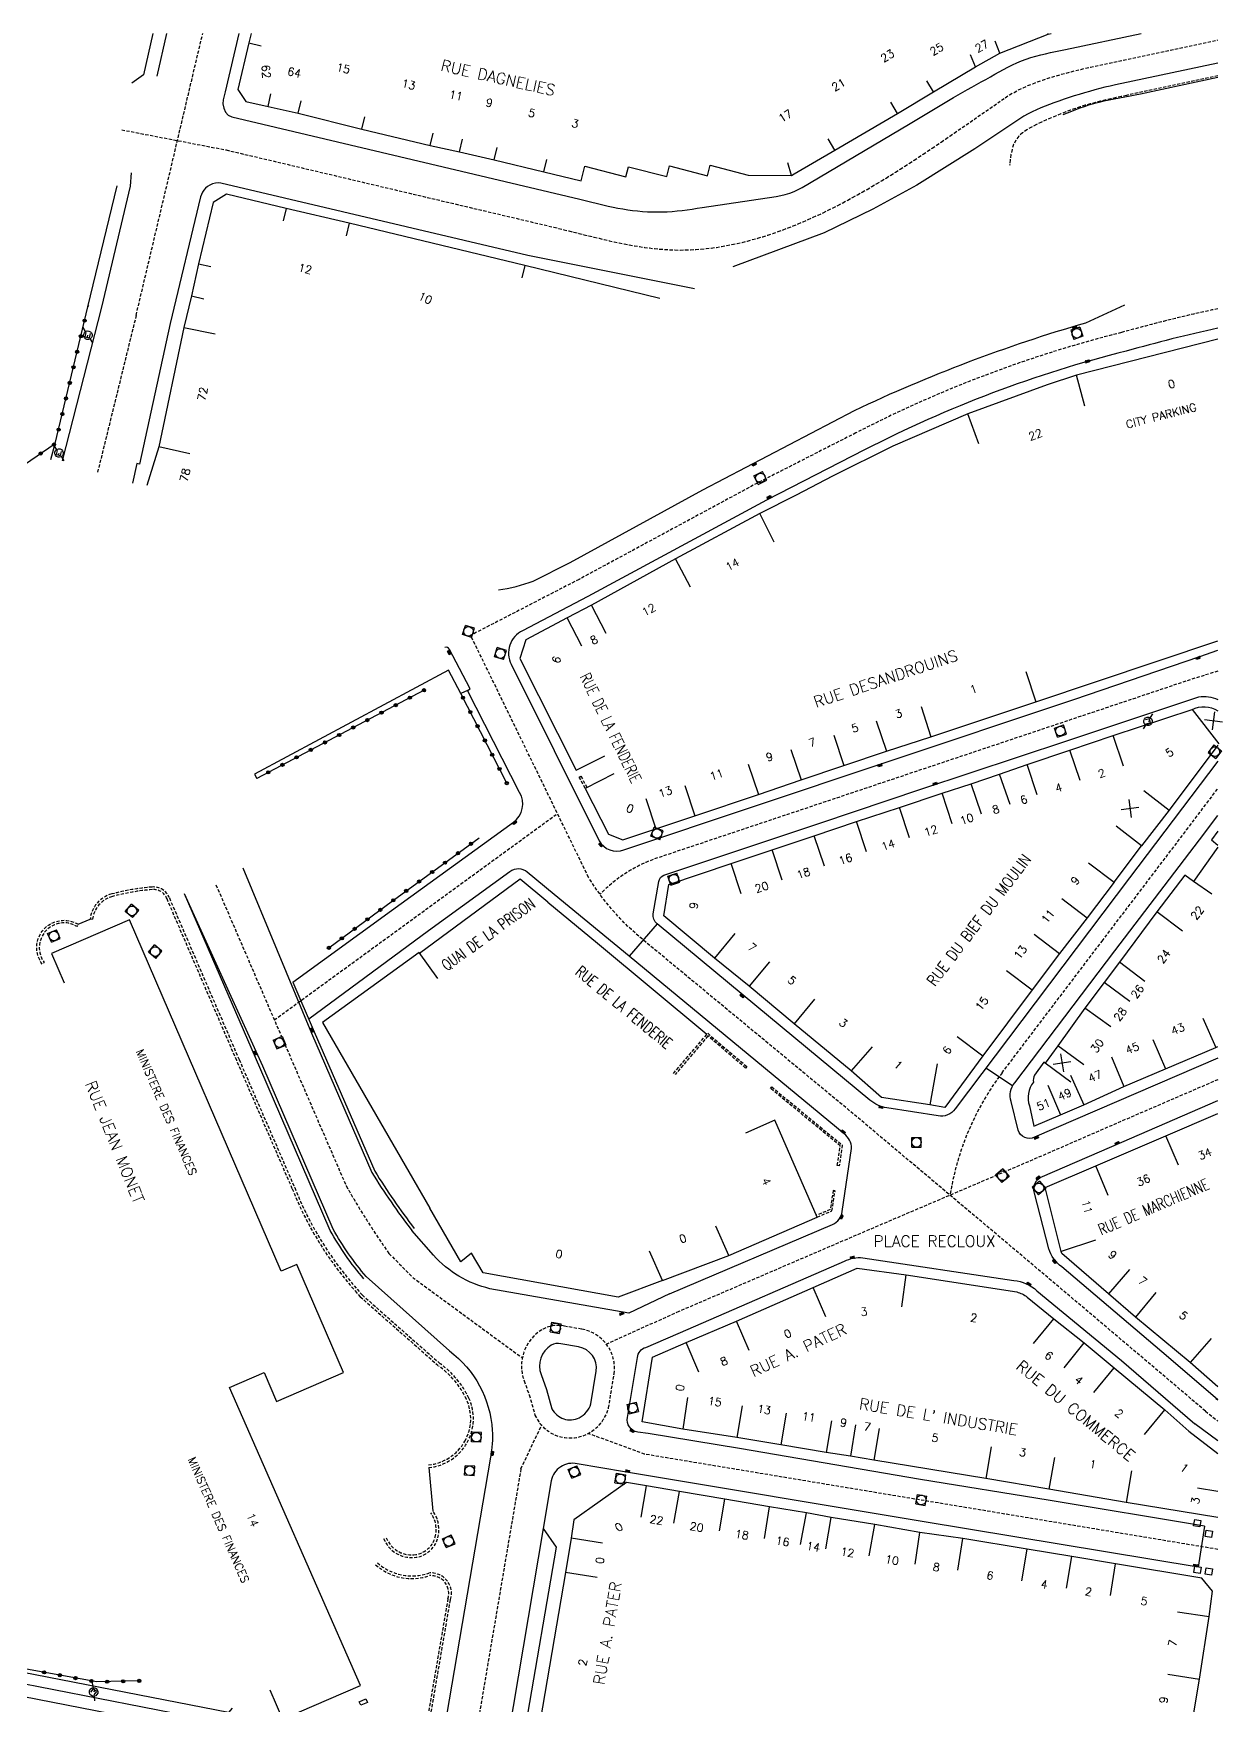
# Model space of a CAD drawing. Header units: millimetres. Extents: x 154000 to 155001, y 121000 to 122000.
# Drawn here: x 154815 to 155000.7, y 121738.8 to 122000 of the extents above; entities that cross this region are included whole.
import ezdxf
from ezdxf.enums import TextEntityAlignment as Align

# ---------------------------------------------------------------- set-up
doc = ezdxf.new("R2010")
doc.units = ezdxf.units.MM
doc.linetypes.add('DASHED', pattern=[0.75, 0.5, -0.25])
doc.layers.get('0').update_dxf_attribs({"linetype": 'CONTINUOUS'})
for name, color, linetype in [('W0001', 6, 'DASHED'), ('W0008', 7, 'CONTINUOUS'), ('W0100', 7, 'CONTINUOUS'), ('W0112', 1, 'DASHED'), ('W0310', 3, 'CONTINUOUS'), ('W0322', 7, 'CONTINUOUS'), ('W0334', 7, 'CONTINUOUS'), ('W0400', 7, 'CONTINUOUS'), ('W0420', 7, 'CONTINUOUS'), ('W0471', 7, 'CONTINUOUS'), ('W0984', 7, 'CONTINUOUS'), ('W0989', 7, 'CONTINUOUS'), ('W0991', 7, 'CONTINUOUS'), ('W1102', 7, 'CONTINUOUS')]:
    doc.layers.add(name, color=color, linetype=linetype)
doc.styles.get("Standard").update_dxf_attribs({"font": 'romans.shx', "width": 0.85})

# ---------------------------------------------------------------- blocks, each defined once
blk = doc.blocks.new('t322o')
at = {"color": 0, "linetype": 'Continuous'}
for radius in [0.25, 0.15]:
    blk.add_circle((0, 0), radius, dxfattribs=at)
blk = doc.blocks.new('t991o')
at = {"color": 0, "linetype": 'Continuous'}
for p, q in [((-1, 1), (1, -1)), ((-1, -1), (1, 1))]:
    blk.add_line(p, q, dxfattribs=at)
blk = doc.blocks.new('T400')
for p, q in [((-0.15, 0.3), (0.15, 0.3)), ((-0.15, -0.25), (-0.15, 0.3)), ((-0.15, 0.15), (0.15, 0.15)), ((-0.15, 0), (0.15, 0)), ((0.15, 0.3), (0.15, -0.25)), ((-0.15, -0.15), (0.15, -0.15)), ((-0.15, -0.25), (-0.15, -0.3)), ((-0.15, -0.3), (0.15, -0.3)), ((0.15, -0.3), (0.15, -0.25))]:
    blk.add_line(p, q)
blk = doc.blocks.new('T420')
for p, q in [((0.75, 0.75), (-0.75, 0.75)), ((-0.75, 0.75), (-0.75, -0.75)), ((0.75, 0.75), (0.75, -0.75)), ((0.75, -0.75), (-0.75, -0.75))]:
    blk.add_line(p, q)
blk.add_ellipse((0, 0), major_axis=(-0.53, 0.53), ratio=1, start_param=3.926991, end_param=10.210176)
blk = doc.blocks.new('T471')
for p, q in [((-0.333334, 0.333334), (-0.333334, -0.333334)), ((-0.333334, 0.333334), (0.333334, 0.333334)), ((-0.333334, 0), (0, 0)), ((0.500001, 0.500001), (1.000002, 1.000002)), ((-0.500001, -0.500001), (-1.000002, -1.000002)), ((-0.333334, -0.333334), (0.333334, -0.333334))]:
    blk.add_line(p, q)
blk.add_ellipse((0, 0), major_axis=(0.471405, 0.471405), ratio=1, start_param=5.4977871438, end_param=11.780972451)
blk = doc.blocks.new('t112o')
at = {"color": 0, "linetype": 'Continuous'}
for p, q in [((-0.5, 0.5), (0.5, 0.5)), ((-0.5, -0.5), (-0.5, 0.5)), ((0.5, 0.5), (0.5, -0.5)), ((0.5, -0.5), (-0.5, -0.5))]:
    blk.add_line(p, q, dxfattribs=at)

msp = doc.modelspace()

# ---------------------------------------------------------------- linework, layer by layer
at = {"layer": 'W0001'}
for p, q in [((154831.04, 121955.97), (154841.44, 122000)), ((154980.1, 121994.73), (155000, 121998.99)), ((154973.33, 121992.94), (154974.07, 121993.18)), ((154974.07, 121993.18), (154974.82, 121993.4)), ((154974.82, 121993.4), (154975.57, 121993.62)), ((154975.57, 121993.62), (154976.32, 121993.82)), ((154976.32, 121993.82), (154977.07, 121994.02)), ((154977.07, 121994.02), (154977.82, 121994.21)), ((154977.82, 121994.21), (154978.58, 121994.39)), ((154978.58, 121994.39), (154979.34, 121994.56)), ((154979.34, 121994.56), (154980.1, 121994.73)), ((154967.46, 121990.4), (154968.16, 121990.8)), ((154968.16, 121990.8), (154968.87, 121991.18)), ((154968.87, 121991.18), (154969.6, 121991.52)), ((154969.6, 121991.52), (154970.34, 121991.85)), ((154970.34, 121991.85), (154971.1, 121992.15)), ((154971.1, 121992.15), (154971.85, 121992.43)), ((154971.85, 121992.43), (154972.59, 121992.69)), ((154972.59, 121992.69), (154973.33, 121992.94)), ((154958.83, 121984.44), (154966.79, 121989.96)), ((154966.79, 121989.96), (154967.46, 121990.4)), ((154828.79, 121984.95), (154845.12, 121981.8)), ((154956.07, 121982.55), (154956.77, 121983.02)), ((154956.77, 121983.02), (154957.46, 121983.5)), ((154957.46, 121983.5), (154958.15, 121983.97)), ((154958.15, 121983.97), (154958.83, 121984.44)), ((154845.12, 121981.8), (154896.29, 121969.73)), ((154951.82, 121979.72), (154952.54, 121980.19)), ((154952.54, 121980.19), (154953.25, 121980.66)), ((154953.25, 121980.66), (154953.96, 121981.13)), ((154953.96, 121981.13), (154954.67, 121981.6)), ((154954.67, 121981.6), (154955.37, 121982.07)), ((154955.37, 121982.07), (154956.07, 121982.55)), ((154948.18, 121977.42), (154948.91, 121977.87)), ((154948.91, 121977.87), (154949.65, 121978.33)), ((154949.65, 121978.33), (154950.37, 121978.79)), ((154950.37, 121978.79), (154951.1, 121979.25)), ((154951.1, 121979.25), (154951.82, 121979.72)), ((154943.7, 121974.79), (154944.45, 121975.21)), ((154944.45, 121975.21), (154945.2, 121975.65)), ((154945.2, 121975.65), (154945.95, 121976.08)), ((154945.95, 121976.08), (154946.7, 121976.52)), ((154946.7, 121976.52), (154947.44, 121976.97)), ((154947.44, 121976.97), (154948.18, 121977.42)), ((154938.35, 121972), (154939.12, 121972.38)), ((154939.12, 121972.38), (154939.89, 121972.76)), ((154939.89, 121972.76), (154940.66, 121973.15)), ((154940.66, 121973.15), (154941.42, 121973.55)), ((154941.42, 121973.55), (154942.18, 121973.96)), ((154942.18, 121973.96), (154942.94, 121974.37)), ((154942.94, 121974.37), (154943.7, 121974.79)), ((154896.29, 121969.73), (154897.07, 121969.54)), ((154932.09, 121969.33), (154932.88, 121969.63)), ((154932.88, 121969.63), (154933.67, 121969.94)), ((154933.67, 121969.94), (154934.45, 121970.26)), ((154934.45, 121970.26), (154935.24, 121970.59)), ((154935.24, 121970.59), (154936.02, 121970.93)), ((154936.02, 121970.93), (154936.8, 121971.28)), ((154936.8, 121971.28), (154937.57, 121971.64)), ((154937.57, 121971.64), (154938.35, 121972)), ((154897.07, 121969.54), (154897.85, 121969.35)), ((154897.85, 121969.35), (154898.64, 121969.16)), ((154898.64, 121969.16), (154899.42, 121968.96)), ((154899.42, 121968.96), (154900.2, 121968.77)), ((154900.2, 121968.77), (154900.99, 121968.57)), ((154900.99, 121968.57), (154901.77, 121968.38)), ((154901.77, 121968.38), (154902.56, 121968.19)), ((154902.56, 121968.19), (154903.34, 121968)), ((154903.34, 121968), (154904.13, 121967.81)), ((154904.13, 121967.81), (154904.92, 121967.63)), ((154904.92, 121967.63), (154905.71, 121967.46)), ((154905.71, 121967.46), (154906.49, 121967.29)), ((154906.49, 121967.29), (154907.28, 121967.13)), ((154907.28, 121967.13), (154908.07, 121966.98)), ((154923.3, 121966.86), (154924.11, 121967.02)), ((154924.11, 121967.02), (154924.91, 121967.19)), ((154924.91, 121967.19), (154925.71, 121967.37)), ((154925.71, 121967.37), (154926.52, 121967.57)), ((154926.52, 121967.57), (154927.32, 121967.79)), ((154927.32, 121967.79), (154928.12, 121968.01)), ((154928.12, 121968.01), (154928.91, 121968.25)), ((154928.91, 121968.25), (154929.71, 121968.5)), ((154929.71, 121968.5), (154930.51, 121968.77)), ((154930.51, 121968.77), (154931.3, 121969.04)), ((154931.3, 121969.04), (154932.09, 121969.33)), ((154908.07, 121966.98), (154908.86, 121966.84)), ((154908.86, 121966.84), (154909.65, 121966.71)), ((154909.65, 121966.71), (154910.44, 121966.59)), ((154910.44, 121966.59), (154911.22, 121966.49)), ((154911.22, 121966.49), (154912.01, 121966.39)), ((154912.01, 121966.39), (154912.8, 121966.32)), ((154912.8, 121966.32), (154913.59, 121966.26)), ((154913.59, 121966.26), (154914.38, 121966.21)), ((154914.38, 121966.21), (154915.19, 121966.18)), ((154915.19, 121966.18), (154916.01, 121966.17)), ((154916.01, 121966.17), (154916.82, 121966.18)), ((154916.82, 121966.18), (154917.63, 121966.21)), ((154917.63, 121966.21), (154918.44, 121966.25)), ((154918.44, 121966.25), (154919.26, 121966.31)), ((154919.26, 121966.31), (154920.07, 121966.39)), ((154920.07, 121966.39), (154920.88, 121966.48)), ((154920.88, 121966.48), (154921.69, 121966.59)), ((154921.69, 121966.59), (154922.49, 121966.72)), ((154922.49, 121966.72), (154923.3, 121966.86))]:
    msp.add_line(p, q, dxfattribs=at)
for points in [[(155000, 121957.01, 0.015315), (154984.93, 121953.28, 0.057845), (154943.46, 121937.61), (154928.09, 121929.78), (154900.19, 121914.72)], [(154958.17, 121818.54, -0.124245), (154966.29, 121837.65), (154981.92, 121858.23), (154995.12, 121875.59), (155000, 121882.06)], [(154843.51, 121867.02), (154854.28, 121842.08), (154863.85, 121819.99, 0.025065), (154870.53, 121809.44)]]:
    msp.add_lwpolyline(points, format="xyb", dxfattribs=at)
at = {"layer": 'W0001', "flags": 128}
for points in [[(154831.04, 121955.97), (154825.02, 121931.48), (154825.02, 121931.48)], [(154900.22, 121914.73), (154883.29, 121905.99)], [(154901.71, 121868.17), (154883.29, 121905.99)], [(154852.62, 121845.92), (154896.85, 121878.16)], [(155000, 121836.58), (154983.79, 121829.59), (154971.52, 121824.25), (154940.75, 121811.1), (154915.81, 121800.37)], [(154870.53, 121809.44), (154874.31, 121805.65), (154891.36, 121793.14)], [(154915.81, 121800.37), (154904.49, 121795.29)], [(154891.14, 121775.8), (154894.36, 121782.6)], [(155000, 121763.22), (154997.4, 121763.65), (154910.46, 121778.09), (154901.64, 121781.33)], [(154891.14, 121775.8), (154882.03, 121722.13)]]:
    msp.add_lwpolyline(points, dxfattribs=at)
for points in [[(155000, 121900.38), (154996.07, 121899.18), (154948.81, 121883.37), (154912.56, 121871.25, 0.120383), (154903.5, 121865.54, 1.234665)], [(154998.06, 121784.82), (154973.67, 121805.49), (154943.64, 121830.77), (154910.23, 121858.41, -0.081379), (154901.71, 121868.17, -12.300929)], [(154998.06, 121784.82), (155000, 121783.29, -0.259709)]]:
    msp.add_lwpolyline(points, format="xyb", dxfattribs=at)
at = {"layer": 'W0001'}
msp.add_lwpolyline([(154901.53, 121781.27, 0.21077), (154904.84, 121785.32), (154905.69, 121790.63, 0.410018), (154900.61, 121797.61), (154897.96, 121798.08, 0.198052), (154894.42, 121797.52, 0.356568), (154891.63, 121789.57), (154892.42, 121787.35), (154893.33, 121784.2, 0.430202)], format="xyb", close=True, dxfattribs=at)
at = {"layer": 'W0008'}
for p, q in [((154834.32, 121993.31), (154835.81, 122000)), ((154847.1, 122000), (154844.96, 121990.88)), ((154976.2, 121997.49), (154988, 122000)), ((154969.31, 121995.7), (154970.05, 121995.97)), ((154970.05, 121995.97), (154970.8, 121996.22)), ((154970.8, 121996.22), (154971.56, 121996.44)), ((154971.56, 121996.44), (154972.33, 121996.64)), ((154972.33, 121996.64), (154973.1, 121996.83)), ((154973.1, 121996.83), (154973.87, 121997)), ((154973.87, 121997), (154974.65, 121997.17)), ((154974.65, 121997.17), (154975.43, 121997.33)), ((154975.43, 121997.33), (154976.2, 121997.49)), ((154963.76, 121992.83), (154964.49, 121993.24)), ((154964.49, 121993.24), (154965.17, 121993.62)), ((154965.17, 121993.62), (154965.84, 121994)), ((154965.84, 121994), (154966.52, 121994.37)), ((154966.52, 121994.37), (154967.21, 121994.73)), ((154967.21, 121994.73), (154967.9, 121995.08)), ((154967.9, 121995.08), (154968.6, 121995.4)), ((154968.6, 121995.4), (154969.31, 121995.7)), ((155000, 121995.38), (154983.99, 121991.96)), ((154844.96, 121990.88), (154844.65, 121989.61)), ((154959.44, 121990.4), (154960.15, 121990.82)), ((154960.15, 121990.82), (154960.87, 121991.23)), ((154960.87, 121991.23), (154961.59, 121991.63)), ((154961.59, 121991.63), (154962.32, 121992.03)), ((154962.32, 121992.03), (154963.04, 121992.43)), ((154963.04, 121992.43), (154963.76, 121992.83)), ((154979.15, 121990.72), (154978.35, 121990.48)), ((154979.95, 121990.95), (154979.15, 121990.72)), ((154980.76, 121991.18), (154979.95, 121990.95)), ((154981.56, 121991.39), (154980.76, 121991.18)), ((154982.37, 121991.59), (154981.56, 121991.39)), ((154983.18, 121991.78), (154982.37, 121991.59)), ((154983.99, 121991.96), (154983.18, 121991.78)), ((154844.65, 121989.61), (154844.6, 121988.99)), ((154844.6, 121988.99), (154844.73, 121988.34)), ((154844.73, 121988.34), (154845.02, 121987.72)), ((154951.68, 121985.77), (154958.72, 121989.98)), ((154958.72, 121989.98), (154959.44, 121990.4)), ((154971.66, 121988.09), (154971, 121987.78)), ((154972.33, 121988.38), (154971.66, 121988.09)), ((154973.01, 121988.66), (154972.33, 121988.38)), ((154973.7, 121988.91), (154973.01, 121988.66)), ((154974.39, 121989.16), (154973.7, 121988.91)), ((154975.18, 121989.44), (154974.39, 121989.16)), ((154975.97, 121989.71), (154975.18, 121989.44)), ((154976.76, 121989.98), (154975.97, 121989.71)), ((154977.56, 121990.23), (154976.76, 121989.98)), ((154978.35, 121990.48), (154977.56, 121990.23)), ((154845.02, 121987.72), (154845.43, 121987.24)), ((154845.43, 121987.24), (154845.96, 121986.97)), ((154845.96, 121986.97), (154900.34, 121974.11)), ((154935.09, 121975.94), (154951.68, 121985.77)), ((154969.71, 121987.08), (154969.09, 121986.67)), ((154970.35, 121987.44), (154969.71, 121987.08)), ((154971, 121987.78), (154970.35, 121987.44)), ((154830.17, 121976.15), (154830.32, 121978.23)), ((154825.7, 121957.26), (154830.17, 121976.15)), ((154841.39, 121975.19), (154841.23, 121974.84)), ((154841.61, 121975.51), (154841.39, 121975.19)), ((154841.87, 121975.81), (154841.61, 121975.51)), ((154842.17, 121976.07), (154841.87, 121975.81)), ((154842.56, 121976.32), (154842.17, 121976.07)), ((154842.97, 121976.51), (154842.56, 121976.32)), ((154843.41, 121976.63), (154842.97, 121976.51)), ((154843.85, 121976.67), (154843.41, 121976.63)), ((154844.29, 121976.62), (154843.85, 121976.67)), ((154892.24, 121965.34), (154844.29, 121976.62)), ((154931.72, 121974.68), (154932.43, 121974.84)), ((154932.43, 121974.84), (154933.12, 121975.05)), ((154933.12, 121975.05), (154933.8, 121975.3)), ((154933.8, 121975.3), (154934.46, 121975.6)), ((154934.46, 121975.6), (154935.09, 121975.94)), ((154841.11, 121974.47), (154836.37, 121954.68)), ((154841.23, 121974.84), (154841.11, 121974.47)), ((154900.34, 121974.11), (154904.78, 121973.04)), ((154904.78, 121973.04), (154905.53, 121972.87)), ((154905.53, 121972.87), (154906.29, 121972.72)), ((154906.29, 121972.72), (154907.05, 121972.58)), ((154907.05, 121972.58), (154907.82, 121972.46)), ((154907.82, 121972.46), (154908.59, 121972.36)), ((154908.59, 121972.36), (154909.36, 121972.28)), ((154909.36, 121972.28), (154910.13, 121972.21)), ((154914.77, 121972.21), (154915.56, 121972.28)), ((154915.56, 121972.28), (154916.34, 121972.36)), ((154916.34, 121972.36), (154917.12, 121972.46)), ((154917.12, 121972.46), (154917.89, 121972.57)), ((154917.89, 121972.57), (154918.67, 121972.69)), ((154918.67, 121972.69), (154919.45, 121972.8)), ((154919.45, 121972.8), (154931.02, 121974.55)), ((154931.02, 121974.55), (154931.72, 121974.68)), ((154910.13, 121972.21), (154910.9, 121972.16)), ((154910.9, 121972.16), (154911.68, 121972.13)), ((154911.68, 121972.13), (154912.45, 121972.12)), ((154912.45, 121972.12), (154913.23, 121972.13)), ((154913.23, 121972.13), (154914, 121972.16)), ((154914, 121972.16), (154914.77, 121972.21)), ((154918.23, 121960.13), (154892.24, 121965.34)), ((154979.39, 121954.82), (154985.47, 121957.63))]:
    msp.add_line(p, q, dxfattribs=at)
at = {"layer": 'W0008', "flags": 128}
msp.add_lwpolyline([(154969.09, 121986.67), (154962.05, 121982), (154952.99, 121976.31), (154946.12, 121972.57), (154938.52, 121968.86), (154924.22, 121963.53)], dxfattribs=at)
at = {"layer": 'W0008'}
for points in [[(154819.56, 121933.22), (154825.7, 121957.26)], [(154836.37, 121954.68), (154831.58, 121932.74), (154831.13, 121932.85), (154830.47, 121929.74)], [(155000, 121886.36), (154993.04, 121877.12), (154986.19, 121868.1)], [(154999.71, 121786.81), (155000, 121786.56)], [(155000, 121780.18), (154996.42, 121782.84)]]:
    msp.add_lwpolyline(points, dxfattribs=at)
for points in [[(154898.82, 121917.38), (154919.57, 121928.69), (154943.23, 121941.11, -0.040134), (154979.39, 121954.82)], [(155000, 121953.95, 0.014712), (154985.7, 121950.39, 0.057912), (154944.83, 121934.94), (154929.48, 121927.12), (154901.61, 121912.08)], [(154887.62, 121913.1, 0.057858), (154893.07, 121914.47), (154898.82, 121917.38)], [(154901.61, 121912.08), (154891.41, 121906.7, 0.430575), (154889.64, 121901.47), (154896.32, 121888.02), (154903.36, 121873.91, 0.374925), (154907.23, 121872.51)], [(154882.79, 121897.39), (154883.22, 121897.62), (154881.55, 121900.81), (154879.96, 121903.8, 0.335279), (154879.25, 121904.1, 0.017199)], [(154907.23, 121872.51), (154947.89, 121886.1), (154977.52, 121895.95), (154997.17, 121902.69), (155000, 121903.66, 0.064425)], [(154855.52, 121851.81), (154870.91, 121863.01), (154889.96, 121876.81, 0.391462), (154890.93, 121881.46), (154882.79, 121897.39)], [(154986.19, 121868.1), (154958.95, 121832.01, -0.294451), (154956.3, 121830.93), (154948.32, 121832.2, -0.145941), (154945.66, 121833.41), (154925.86, 121849.77), (154912.41, 121860.95, -0.277267), (154911.8, 121862.49), (154912.7, 121867.56, -0.296596), (154913.47, 121868.51), (154937.82, 121876.65), (154953.78, 121882), (154976.42, 121889.51), (154997.03, 121896.37, -0.158318), (155000, 121895.97)], [(155000, 121839.95), (154971.38, 121827.6, -0.466332), (154968.8, 121828.71), (154967.7, 121833.18, -0.244997), (154968.27, 121836.11), (154983.91, 121856.72), (154997.11, 121874.07), (155000, 121877.86, -0.168532)], [(154847.71, 121869.66), (154858.41, 121843.86), (154867.85, 121822.08, 0.024357), (154874.08, 121813.05)], [(154896.34, 121865.49), (154892.14, 121868.99, 0.357623), (154889.43, 121869.05), (154876.7, 121859.82), (154858, 121846.06)], [(154866.99, 121805.83, -0.052246), (154861.81, 121813.25), (154850.83, 121838.71), (154838.6, 121865.59)], [(154942.77, 121825.84, 0.249365), (154941.63, 121828.12), (154908.05, 121855.86), (154896.34, 121865.49)], [(155000, 121786.56), (154992.29, 121793.2), (154975.61, 121807.36, -0.154326), (154973.59, 121810.19), (154971.35, 121818.87, -0.411252), (154972.63, 121821.46), (154984.98, 121826.84), (155000, 121833.32)], [(154914.36, 121803.12), (154939.82, 121813.98, 0.263812), (154941.34, 121815.98), (154942.77, 121825.84)], [(154914.36, 121803.12), (154908, 121800.14), (154886.28, 121803.94, -0.155249), (154877.47, 121809.19), (154874.08, 121813.05)], [(154917.27, 121797.63), (154941.68, 121808.22, -0.156704), (154944.54, 121808.77), (154968.14, 121805.24, -0.159629), (154971.73, 121803.63), (154984.93, 121792.73), (154996.42, 121782.84)], [(154866.99, 121805.83), (154879.96, 121794.22, -0.221501), (154886.66, 121781.83, -0.060301), (154886.4, 121777.65), (154879.52, 121737.27, -0.415644), (154868.08, 121729.49), (154847.58, 121733.55), (154845.86, 121735.89), (154790.43, 121746.71), (154788.12, 121745.13), (154778.72, 121746.91)], [(154997.89, 121766.85), (154973.5, 121770.9), (154953.57, 121774.16), (154925.28, 121778.96), (154910.99, 121781.3), (154909.39, 121781.55, -0.443604), (154907.8, 121783.84), (154909.34, 121793.2, -0.300735), (154910.63, 121794.78), (154917.27, 121797.63)], [(154900.25, 121783.79, 0.201278), (154902.08, 121785.94), (154902.91, 121791.06, 0.409947), (154900.14, 121794.84), (154897.37, 121795.32, 0.207228), (154895.89, 121795.11, 0.357131), (154894.29, 121790.53), (154895.11, 121788.21), (154895.98, 121785.19, 0.415104), (154900.25, 121783.79)], [(154996.92, 121760.45), (154953.8, 121767.57), (154907.32, 121775.31), (154899.93, 121776.59, 0.419021), (154895.88, 121773.95), (154894.59, 121766.49), (154896.67, 121763.57), (154891.91, 121735.95), (154889.14, 121734.06), (154888.32, 121730.93, 0.301651), (154892.6, 121725.27), (154916.95, 121721.2), (154940.7, 121717.26), (154943.41, 121712.59), (154960.83, 121710.24), (154964.89, 121710.31), (154969.12, 121710.7), (154976.56, 121710.84), (154991.81, 121708.44), (155000, 121707.14)]]:
    msp.add_lwpolyline(points, format="xyb", dxfattribs=at)
at = {"layer": 'W0100'}
for points in [[(154838.48, 121954.09), (154834.56, 121935.44), (154832.72, 121929.4)], [(155000, 121952.24), (154977.91, 121946.62), (154973.35, 121945.14), (154960.93, 121940.58), (154949.21, 121935.51), (154939.82, 121930.84), (154934.13, 121927.88), (154928.46, 121925.02), (154915.27, 121917.92), (154902.14, 121910.71)], [(154902.14, 121910.71), (154898.34, 121908.72), (154891.91, 121905.28), (154890.98, 121902.38), (154899.77, 121884.91), (154904.24, 121887.16)], [(154907.04, 121874.04), (154912.23, 121875.78), (154918.32, 121877.82), (154928.25, 121881.15), (154934.89, 121883.42), (154941.59, 121885.66), (154948.22, 121887.91), (154955.16, 121890.12), (154971.58, 121895.6), (155000, 121905.12)], [(155000, 121888.85), (154992.4, 121878.69), (154988.07, 121873.1), (154984.11, 121876.16)], [(154905.63, 121884.35), (154901.18, 121882.08), (154904.82, 121874.95), (154907.04, 121874.04)], [(155000, 121875.42), (154999.01, 121874.07), (155000, 121873.22)], [(154856.13, 121807.74), (154853.71, 121806.69), (154830.02, 121861.56), (154817.82, 121856.3), (154819.8, 121851.71)], [(154878.15, 121852.38), (154875.23, 121856.43), (154860.13, 121845.53), (154876.93, 121816.5)], [(155000, 121788.6), (154995.65, 121792.39), (154987.12, 121799.48), (154982.9, 121803.16), (154975.65, 121809.43), (154975.54, 121809.75), (154973.03, 121819.77), (154980.93, 121823.11), (154991.85, 121827.84), (155000, 121831.3)], [(154913.24, 121805.24), (154923.6, 121809.13), (154937.43, 121815.13), (154930.79, 121830.25), (154926.21, 121828.24)], [(154913.24, 121805.24), (154906.31, 121802.61), (154885.26, 121806.41), (154883.4, 121809.49), (154881.73, 121808.16), (154876.93, 121816.5)], [(155000, 121768.18), (154985.69, 121770.55), (154973.61, 121772.62), (154963.78, 121774.29), (154946.27, 121777.15), (154942.6, 121777.76), (154938.82, 121778.38), (154931.76, 121779.56), (154924.86, 121780.71), (154916.42, 121782.01), (154910.06, 121783.15), (154911.69, 121793.24), (154916.93, 121795.51)], [(154995.47, 121781.7), (155000, 121778.22)], [(154995.8, 121734.87), (154997.13, 121742.93), (154998.63, 121752.72), (154999.18, 121756.7), (154997.51, 121758.72), (154984.03, 121760.96), (154977.19, 121762.1), (154970.22, 121763.26), (154960.19, 121764.9), (154953.44, 121765.88), (154946.42, 121767.13), (154939.58, 121768.22), (154935.73, 121768.92), (154929.98, 121769.87), (154922.99, 121771.05), (154923, 121771.05), (154915.89, 121772.28), (154910.77, 121773.16), (154907.62, 121773.67), (154899.43, 121767.86), (154898.97, 121764.97), (154898.12, 121759.6), (154892.74, 121728.22)]]:
    msp.add_lwpolyline(points, dxfattribs=at)
for points in [[(154979.82, 121870.45), (154983.81, 121867.43), (154979.6, 121861.88), (154975.27, 121856.27), (154970.98, 121850.64), (154963.27, 121840.33), (154957.37, 121832.26), (154955, 121832.68), (154947.44, 121833.79), (154942.7, 121837.97), (154933.81, 121845.33), (154926.77, 121851.17), (154921.38, 121855.57), (154913.45, 121862.19), (154914.25, 121867.09), (154923.96, 121870.33), (154930.37, 121872.48), (154936.96, 121874.68), (154943.57, 121876.91), (154950.29, 121879.11), (154956.96, 121881.32), (154961.47, 121882.8), (154965.91, 121884.28), (154970.21, 121885.8), (154976.87, 121888.03), (154983.66, 121890.33), (154995.97, 121894.42, -0.259659), (154999.98, 121894.2), (155000, 121894.18, -0.27363)], [(155000, 121872.91), (154996.22, 121867.54), (154994.83, 121868.52), (154990.49, 121862.78), (154984.64, 121854.95), (154982.23, 121851.78), (154979.21, 121847.75), (154975.01, 121841.88), (154973.01, 121839.15), (154972.81, 121839.31), (154971.35, 121837.29, 0.151682), (154971.18, 121836.2, 0.254421), (154970.58, 121832.49), (154971.28, 121829.31), (154975.43, 121831.1), (154979.05, 121832.68), (154985.34, 121835.54), (154991.83, 121838.27), (154999.66, 121841.61), (155000, 121841.76)], [(154916.93, 121795.51), (154924.81, 121798.89), (154936.79, 121804.14), (154943.65, 121807.12), (154951.32, 121806.08), (154968.58, 121803.43, -0.108636), (154970.24, 121802.62), (154974.39, 121799.24), (154979.1, 121795.5), (154983.83, 121791.59), (154991.71, 121785.04), (154995.47, 121781.7)]]:
    msp.add_lwpolyline(points, format="xyb", dxfattribs=at)
at = {"layer": 'W0100', "flags": 128}
msp.add_lwpolyline([(154851.9, 121741.28), (154853.88, 121736.69), (154866.06, 121741.96), (154845.61, 121788.51), (154851.03, 121790.85), (154852.97, 121786.33), (154863.45, 121790.85), (154856.13, 121807.74)], dxfattribs=at)
at = {"layer": 'W0112'}
for p, q in [((155000, 121993.37), (154985.73, 121990.32)), ((154976.99, 121988.02), (154976.24, 121987.75)), ((154977.74, 121988.29), (154976.99, 121988.02)), ((154978.51, 121988.54), (154977.74, 121988.29)), ((154979.29, 121988.78), (154978.51, 121988.54)), ((154980.08, 121989), (154979.29, 121988.78)), ((154980.88, 121989.21), (154980.08, 121989)), ((154981.68, 121989.42), (154980.88, 121989.21)), ((154982.49, 121989.61), (154981.68, 121989.42)), ((154983.3, 121989.79), (154982.49, 121989.61)), ((154984.11, 121989.97), (154983.3, 121989.79)), ((154984.92, 121990.15), (154984.11, 121989.97)), ((154985.73, 121990.32), (154984.92, 121990.15)), ((154970.91, 121985.38), (154970.18, 121984.96)), ((154971.67, 121985.77), (154970.91, 121985.38)), ((154972.45, 121986.14), (154971.67, 121985.77)), ((154973.22, 121986.49), (154972.45, 121986.14)), ((154973.98, 121986.82), (154973.22, 121986.49)), ((154974.73, 121987.14), (154973.98, 121986.82)), ((154975.49, 121987.45), (154974.73, 121987.14)), ((154976.24, 121987.75), (154975.49, 121987.45)), ((154968.45, 121983.33), (154968.1, 121982.65)), ((154968.92, 121983.94), (154968.45, 121983.33)), ((154969.51, 121984.48), (154968.92, 121983.94)), ((154970.18, 121984.96), (154969.51, 121984.48)), ((154967.56, 121980.25), (154967.47, 121979.39)), ((154967.68, 121981.09), (154967.56, 121980.25)), ((154967.85, 121981.89), (154967.68, 121981.09)), ((154968.1, 121982.65), (154967.85, 121981.89))]:
    msp.add_line(p, q, dxfattribs=at)
for points in [[(154901.18, 121882.08), (154900.25, 121883.86), (154900.51, 121884), (154901.45, 121882.22)], [(154914.98, 121837.57), (154920.31, 121843.83), (154926.43, 121838.64), (154926.24, 121838.41), (154920.35, 121843.41), (154915.21, 121837.37)], [(154937.43, 121815.13), (154939.73, 121816.1), (154940.21, 121819.25), (154939.92, 121819.3), (154939.46, 121816.31), (154937.31, 121815.41)]]:
    msp.add_lwpolyline(points, dxfattribs=at)
for points in [[(154865.25, 121803.59, -0.088108), (154855.43, 121819.56), (154846.75, 121839.57), (154835.86, 121864.82, 0.335631), (154833.57, 121866.28, 0.04436), (154827.32, 121865.2, 0.309953), (154824.24, 121861.62), (154823.85, 121861.66, -0.309953), (154827.22, 121865.59, -0.04436), (154833.54, 121866.68, -0.334552), (154836.23, 121864.97), (154847.12, 121839.73), (154855.8, 121819.72, 0.088139), (154865.57, 121803.87)], [(154865.25, 121803.59), (154866.05, 121802.67), (154878.3, 121791.86, -0.129091), (154882.63, 121786.67, -0.242867), (154882.38, 121780.11, -0.244096), (154876.69, 121776.41, -0.244096)], [(154865.57, 121803.87), (154866.34, 121802.96), (154878.56, 121792.19, -0.128686), (154883.01, 121786.85, -0.242867), (154882.74, 121779.91, -0.244096), (154876.73, 121775.99)], [(154869.7, 121764.9, 0.325033), (154874.44, 121761.95, 0.318213), (154878.15, 121765.01, 0.2259), (154877.4, 121769.19)], [(154870.09, 121765.05, 0.325033), (154874.41, 121762.37, 0.318213), (154877.75, 121765.12, 0.2259), (154877.06, 121768.94, 0.2259)], [(154868.45, 121760.83, 0.273249), (154876.85, 121759.12, -0.53442), (154879.73, 121755.5), (154876.6, 121737.2, -0.182756), (154873.57, 121733.29, -0.445543), (154862.83, 121736.48), (154862.46, 121736.3, 0.445543), (154873.79, 121732.94, 0.183708), (154877.01, 121737.1), (154880.14, 121755.4, 0.536893), (154876.76, 121759.53, -0.274914), (154868.73, 121761.14)]]:
    msp.add_lwpolyline(points, format="xyb", dxfattribs=at)
at = {"layer": 'W0112', "flags": 128}
msp.add_lwpolyline([(154816.37, 121854.64, -0.823826), (154821.98, 121860.87), (154821.77, 121860.53, 0.823826), (154816.69, 121854.88)], format="xyb", close=True, dxfattribs=at)
at = {"layer": 'W0112'}
msp.add_lwpolyline([(154940.56, 121823.2), (154941.02, 121826.24), (154930.13, 121835.23), (154930.32, 121835.46), (154941.34, 121826.36), (154940.86, 121823.15)], close=True, dxfattribs=at)
at = {"layer": 'W0310'}
for p, q in [((154987.92, 121990.54), (154987.1, 121990.37)), ((155000, 121993.11), (154987.92, 121990.54)), ((154977.79, 121988.08), (154977.13, 121987.82)), ((154978.45, 121988.33), (154977.79, 121988.08)), ((154979.11, 121988.56), (154978.45, 121988.33)), ((154979.79, 121988.78), (154979.11, 121988.56)), ((154980.58, 121989.01), (154979.79, 121988.78)), ((154981.39, 121989.22), (154980.58, 121989.01)), ((154982.2, 121989.41), (154981.39, 121989.22)), ((154983.01, 121989.59), (154982.2, 121989.41)), ((154983.83, 121989.75), (154983.01, 121989.59)), ((154984.65, 121989.91), (154983.83, 121989.75)), ((154985.47, 121990.06), (154984.65, 121989.91)), ((154986.29, 121990.21), (154985.47, 121990.06)), ((154987.1, 121990.37), (154986.29, 121990.21)), ((154976.47, 121987.56), (154975.81, 121987.29)), ((154977.13, 121987.82), (154976.47, 121987.56))]:
    msp.add_line(p, q, dxfattribs=at)
at = {"layer": 'W0322'}
msp.add_line((154823.51, 121957.29), (154828.06, 121976.22), dxfattribs=at)
for points in [[(154802.12, 121924.88), (154818.41, 121935.95), (154823.51, 121957.29), (154823.63, 121957.56)], [(154876.01, 121897.41), (154849.87, 121883.65)], [(154888.93, 121882.9), (154881.75, 121896.9)], [(154861.15, 121857.18), (154870.07, 121863.77), (154884.61, 121874.36)], [(154831.52, 121742.68), (154824.9, 121742.52), (154789.27, 121748.96), (154780.15, 121749.49)]]:
    msp.add_lwpolyline(points, dxfattribs=at)
at = {"layer": 'W0334'}
for points in [[(154817.71, 121933.46), (154818.41, 121935.95)], [(154882.79, 121897.39), (154881.75, 121896.9), (154879.85, 121900.57), (154849.5, 121884.33), (154849.87, 121883.65)], [(154895.34, 121864.3), (154891.03, 121867.88), (154875.32, 121856.3)], [(154895.34, 121864.3), (154903.12, 121857.92), (154920.2, 121843.7)], [(154912.41, 121860.95), (154908.05, 121855.86)], [(154967.95, 121835.63), (154963.75, 121838.38)], [(154876.73, 121775.99), (154877.4, 121769.19)], [(154846.02, 121738.43), (154845.48, 121737.75), (154789.04, 121748.71), (154787.57, 121747.73), (154780.16, 121749.15)]]:
    msp.add_lwpolyline(points, dxfattribs=at)
at = {"layer": 'W0334', "flags": 128}
for points in [[(154983.81, 121867.43), (154988.07, 121873.1)], [(154821.98, 121860.87), (154823.85, 121861.66)], [(154894.59, 121766.49), (154889.14, 121734.06)], [(154997.89, 121766.85), (154996.92, 121760.45)], [(154847.58, 121733.55), (154788.12, 121745.13)]]:
    msp.add_lwpolyline(points, dxfattribs=at)
at = {"layer": 'W0334'}
for points in [[(154866.61, 121805.5, -0.052387), (154861.36, 121813.03), (154850.37, 121838.51), (154838.6, 121865.59)], [(154855.52, 121851.81), (154858.87, 121844.06), (154868.3, 121822.31, 0.024276), (154874.47, 121813.35)]]:
    msp.add_lwpolyline(points, format="xyb", dxfattribs=at)
msp.add_lwpolyline([(154867.17, 121739.32), (154866.11, 121738.88), (154865.87, 121739.43), (154866.93, 121739.87)], close=True, dxfattribs=at)
at = {"layer": 'W1102'}
for p, q in [((154833.65, 122000), (154832.21, 121993.56)), ((154848.65, 121998.52), (154846.93, 121991.26)), ((154849.02, 122000), (154848.65, 121998.52)), ((154848.65, 121998.52), (154850.59, 121998.05)), ((154965.97, 121996.91), (154965.23, 121998.77)), ((154965.97, 121996.91), (154973.49, 121999.9)), ((154973.49, 121999.9), (154973.45, 122000)), ((154973.49, 121999.9), (154973.95, 122000)), ((154962.13, 121994.81), (154961.39, 121996.67)), ((154962.13, 121994.81), (154965.97, 121996.91)), ((154832.21, 121993.56), (154830.37, 121992.24)), ((154955.58, 121990.9), (154962.13, 121994.81)), ((154846.93, 121991.26), (154848.17, 121989.37)), ((154851.64, 121988.61), (154852.1, 121990.55)), ((154949.94, 121987.52), (154955.58, 121990.9)), ((154955.58, 121990.9), (154954.56, 121992.62)), ((154848.17, 121989.37), (154851.64, 121988.61)), ((154851.64, 121988.61), (154856.34, 121987.56)), ((154856.34, 121987.56), (154856.8, 121989.5)), ((154949.94, 121987.52), (154948.92, 121989.24)), ((154856.34, 121987.56), (154866.3, 121985.04)), ((154866.3, 121985.04), (154866.76, 121986.99)), ((154940.15, 121981.79), (154949.94, 121987.52)), ((154866.3, 121985.04), (154876.95, 121982.48)), ((154876.95, 121982.48), (154877.41, 121984.43)), ((154881.53, 121981.53), (154881.99, 121983.47)), ((154940.15, 121981.79), (154939.13, 121983.52)), ((154876.95, 121982.48), (154881.53, 121981.53)), ((154881.53, 121981.53), (154886.98, 121980.25)), ((154886.98, 121980.25), (154887.44, 121982.19)), ((154886.98, 121980.25), (154894.71, 121978.37)), ((154894.71, 121978.37), (154895.17, 121980.31)), ((154933.84, 121978.06), (154940.15, 121981.79)), ((154894.71, 121978.37), (154900.57, 121976.97)), ((154900.57, 121976.97), (154901.12, 121979.26)), ((154901.12, 121979.26), (154907.53, 121977.59)), ((154907.53, 121977.59), (154907.94, 121979.19)), ((154907.94, 121979.19), (154913.93, 121977.63)), ((154913.93, 121977.63), (154914.34, 121979.3)), ((154914.34, 121979.3), (154920.27, 121977.75)), ((154920.27, 121977.75), (154920.7, 121979.4)), ((154920.7, 121979.4), (154926.65, 121977.85)), ((154926.65, 121977.85), (154933.39, 121977.79)), ((154933.39, 121977.79), (154932.82, 121979.78)), ((154933.39, 121977.79), (154933.84, 121978.06)), ((154845.17, 121974.89), (154843.06, 121973.59)), ((154854.48, 121972.68), (154845.17, 121974.89)), ((154843.06, 121973.59), (154840.76, 121964.04)), ((154854.48, 121972.68), (154854.02, 121970.73)), ((154864.3, 121970.35), (154854.48, 121972.68)), ((154864.3, 121970.35), (154863.84, 121968.4)), ((154891.76, 121963.76), (154864.3, 121970.35)), ((154840.76, 121964.04), (154839.67, 121959.01)), ((154840.76, 121964.04), (154842.71, 121963.59)), ((154891.76, 121963.76), (154891.3, 121961.81)), ((154912.85, 121958.58), (154891.76, 121963.76)), ((154839.67, 121959.01), (154838.48, 121954.09)), ((154839.67, 121959.01), (154841.61, 121958.55)), ((154838.48, 121954.09), (154838.48, 121954.09)), ((154979.2, 121941.79), (154977.91, 121946.62)), ((154962.66, 121935.88), (154960.93, 121940.58)), ((154839.43, 121934.32), (154834.56, 121935.44)), ((154930.72, 121920.55), (154928.46, 121925.02)), ((154917.64, 121913.52), (154915.27, 121917.92)), ((154904.45, 121906.27), (154902.14, 121910.71)), ((154900.64, 121904.29), (154898.34, 121908.72)), ((154970, 121900.34), (154971.58, 121895.6)), ((154953.64, 121894.88), (154955.16, 121890.12)), ((154946.61, 121892.64), (154948.22, 121887.91)), ((154940, 121890.4), (154941.59, 121885.66)), ((154985.24, 121885.58), (154983.66, 121890.33)), ((154933.28, 121888.15), (154934.89, 121883.42)), ((154978.47, 121883.29), (154976.87, 121888.03)), ((154926.66, 121885.89), (154928.25, 121881.15)), ((154967.57, 121879.57), (154965.91, 121884.28)), ((154971.8, 121881.06), (154970.21, 121885.8)), ((154916.73, 121882.56), (154918.32, 121877.82)), ((154958.52, 121876.57), (154956.96, 121881.32)), ((154963.06, 121878.06), (154961.47, 121882.8)), ((154988.45, 121881.75), (154992.4, 121878.69)), ((154910.64, 121880.52), (154912.23, 121875.78)), ((154951.86, 121874.36), (154950.29, 121879.11)), ((154945.12, 121872.16), (154943.57, 121876.91)), ((154938.56, 121869.94), (154936.96, 121874.68)), ((154931.95, 121867.73), (154930.37, 121872.48)), ((154925.55, 121865.59), (154923.96, 121870.33)), ((154999.06, 121865.54), (154996.22, 121867.54)), ((154975.61, 121864.9), (154979.6, 121861.88)), ((154994.5, 121859.79), (154990.49, 121862.78)), ((154924.55, 121859.44), (154921.38, 121855.57)), ((154971.31, 121859.32), (154975.27, 121856.27)), ((154929.96, 121855.01), (154926.77, 121851.17)), ((154988.62, 121851.93), (154984.64, 121854.95)), ((154967, 121853.66), (154970.98, 121850.64)), ((154986.23, 121848.78), (154982.23, 121851.78)), ((154937, 121849.18), (154933.81, 121845.33)), ((154983.28, 121844.85), (154979.21, 121847.75)), ((154997.63, 121846.18), (154999.66, 121841.61)), ((154946.01, 121841.72), (154942.7, 121837.97)), ((154959.27, 121843.33), (154963.27, 121840.33)), ((154979.05, 121838.92), (154975.01, 121841.88)), ((154989.87, 121842.87), (154991.83, 121838.27)), ((154956.14, 121839.05), (154955, 121832.68)), ((154977.05, 121836.19), (154973.01, 121839.15)), ((154983.4, 121840.14), (154985.34, 121835.54)), ((154976.96, 121837.29), (154979.05, 121832.68)), ((154973.42, 121835.73), (154975.43, 121831.1)), ((154993.84, 121823.25), (154991.85, 121827.84)), ((154982.88, 121818.5), (154980.93, 121823.11)), ((154980.9, 121811.5), (154975.54, 121809.75)), ((154950.66, 121801.13), (154951.32, 121806.08)), ((154986.19, 121806.93), (154982.9, 121803.16)), ((154938.79, 121799.56), (154936.79, 121804.14)), ((154990.32, 121803.32), (154987.12, 121799.48)), ((154926.8, 121794.31), (154924.81, 121798.89)), ((154971.23, 121795.37), (154974.39, 121799.24)), ((154918.92, 121790.92), (154916.93, 121795.51)), ((154975.99, 121791.58), (154979.1, 121795.5)), ((154998.93, 121796.16), (154995.65, 121792.39)), ((154980.64, 121787.73), (154983.83, 121791.59)), ((154917.18, 121786.95), (154916.42, 121782.01)), ((154920.9, 121786.33), (154920.88, 121786.38)), ((154925.69, 121785.64), (154924.86, 121780.71)), ((154932.58, 121784.49), (154931.76, 121779.56)), ((154988.52, 121781.19), (154991.71, 121785.04)), ((154939.64, 121783.32), (154938.82, 121778.38)), ((154943.42, 121782.69), (154942.6, 121777.76)), ((154947.08, 121782.08), (154946.27, 121777.15)), ((154964.61, 121779.22), (154963.78, 121774.29)), ((154974.46, 121777.55), (154973.61, 121772.62)), ((154986.5, 121775.48), (154985.69, 121770.55)), ((154909.93, 121768.23), (154910.77, 121773.16)), ((154915.03, 121767.32), (154915.89, 121772.28)), ((154996.84, 121772.85), (155000, 121772.31)), ((154922.16, 121766.12), (154922.99, 121771.05)), ((154929.17, 121764.93), (154929.98, 121769.87)), ((154934.83, 121764), (154935.73, 121768.92)), ((154938.79, 121763.29), (154939.58, 121768.22)), ((154945.55, 121762.21), (154946.42, 121767.13)), ((154903.9, 121764.17), (154898.97, 121764.97)), ((154952.72, 121760.93), (154953.44, 121765.88)), ((154959.39, 121759.96), (154960.19, 121764.9)), ((154969.4, 121758.33), (154970.22, 121763.26)), ((154976.37, 121757.17), (154977.19, 121762.1)), ((154983.21, 121756.03), (154984.03, 121760.96)), ((154903.06, 121758.82), (154898.12, 121759.6)), ((154993.69, 121753.48), (154998.63, 121752.72)), ((154992.19, 121743.75), (154997.13, 121742.93))]:
    msp.add_line(p, q, dxfattribs=at)
at = {"layer": 'W1102', "flags": 128}
for points in [[(154838.48, 121954.09), (154843.37, 121953.06)], [(154995.97, 121894.42), (155000.13, 121889.02)], [(154923.6, 121809.13), (154921.61, 121813.71)], [(154913.24, 121805.24), (154911.25, 121809.82)]]:
    msp.add_lwpolyline(points, dxfattribs=at)

# ---------------------------------------------------------------- block references
at = {"layer": 'W0112'}
for p, rotation in [((154996.79, 121767.32), 260.333568900835), ((154998.6, 121765.65), 260.333568900835), ((154996.84, 121760.05), 81.24895457807541), ((154998.57, 121759.77), 81.24895457807541)]:
    msp.add_blockref('t112o', p, dxfattribs=dict(at, rotation=rotation))
at = {"layer": 'W0322'}
for p, rotation in [((154822.99, 121955.14), 76.58204121146677), ((154822.41, 121952.71), 76.58204121146677), ((154821.83, 121950.28), 76.58204121146677), ((154821.25, 121947.85), 76.58204121146677), ((154820.67, 121945.42), 76.58204121146677), ((154820.09, 121942.99), 76.58204121146677), ((154818.93, 121938.12), 76.58204121146677), ((154819.51, 121940.55), 76.58204121146677), ((154818.2, 121935.8), 34.1710173092274), ((154816.13, 121934.39), 34.1710173092274), ((154873.8, 121896.25), 207.774301789852), ((154876.01, 121897.41), 207.774301789852), ((154882.09, 121896.25), 117.122536670059), ((154869.37, 121893.92), 207.774301789852), ((154871.59, 121895.08), 207.774301789852), ((154883.23, 121894.02), 117.122536670059), ((154864.95, 121891.59), 207.774301789852), ((154867.16, 121892.75), 207.774301789852), ((154884.37, 121891.8), 117.122536670059), ((154860.53, 121889.26), 207.774301789852), ((154862.74, 121890.42), 207.774301789852), ((154885.51, 121889.57), 117.122536670059), ((154853.89, 121885.76), 207.774301789852), ((154856.1, 121886.93), 207.774301789852), ((154858.32, 121888.09), 207.774301789852), ((154886.65, 121887.35), 117.122536670059), ((154851.68, 121884.6), 207.774301789852), ((154887.79, 121885.12), 117.122536670059), ((154888.93, 121882.9), 117.122536670059), ((154883.34, 121873.43), 36.0539114172564), ((154879.29, 121870.49), 36.0539114172564), ((154881.31, 121871.96), 36.0539114172564), ((154875.25, 121867.54), 36.0539114172564), ((154877.27, 121869.02), 36.0539114172564), ((154873.23, 121866.07), 36.0539114172564), ((154869.19, 121863.12), 36.4890785811814), ((154871.21, 121864.6), 36.0539114172564), ((154865.17, 121860.15), 36.4890785811814), ((154867.18, 121861.64), 36.4890785811814), ((154861.15, 121857.18), 36.4890785811814), ((154863.16, 121858.66), 36.4890785811814), ((154816.66, 121744.01), 169.751981926175), ((154819.12, 121743.56), 169.751981926175), ((154821.58, 121743.12), 169.751981926175), ((154824.04, 121742.67), 169.751981926175), ((154826.52, 121742.55), 181.386426824322), ((154829.02, 121742.62), 181.386426824322), ((154831.52, 121742.68), 181.386426824322)]:
    msp.add_blockref('t322o', p, dxfattribs=dict(at, rotation=rotation))
at = {"layer": 'W0400'}
for p, rotation in [((154977.63, 121954.09), 108.8608238949227), ((154979.62, 121948.78), 284.051549389095), ((154927.58, 121932.7), 117.7006962217196), ((154929.87, 121927.55), 296.9819173168872), ((154879.92, 121903.3), 208.1083222391), ((154996.9, 121902.45), 108.91888177787), ((154947.21, 121885.69), 108.4857062603471), ((154955.81, 121882.8), 288.351622106105), ((154890.17, 121876.75), 125.9318957907278), ((154903.62, 121873.28), 42.95151294424006), ((154925.67, 121849.7), 230.431972403641), ((154858.46, 121844.35), 23.35155604294303), ((154849.65, 121840.73), 203.329744219508), ((154947.36, 121832.31), 253.448025626455), ((154941.49, 121828.42), 230.3276594264024), ((154971.65, 121827.52), 293.343132359723), ((154984.29, 121826.67), 113.5266900333452), ((154971.93, 121821.27), 130.0870402115752), ((154941.2, 121815.13), 152.5781823458856), ((154942.93, 121808.82), 101.1026616760306), ((154974.49, 121808.21), 222.788208215604), ((154970.49, 121804.65), 55.17563339632594), ((154906.87, 121800.04), 295.107564536492), ((154908.5, 121781.75), 241.023154237507), ((154886.67, 121778.24), 356.52096841644), ((154907.8, 121775.44), 260.551510379865), ((154996.52, 121760.72), 79.89799323947436)]:
    msp.add_blockref('T400', p, dxfattribs=dict(at, rotation=rotation))
at = {"layer": 'W0420'}
for p, rotation in [((154977.97, 121953.17), 18.86082389492267), ((154928.55, 121930.57), 206.9819173168873), ((154882.95, 121906.6), 252.254035953247), ((154887.93, 121903.14), 252.254035953247), ((154975.41, 121891.04), 198.424160386917), ((154999.53, 121887.82), 53.2055479695086), ((154912.39, 121875.04), 248.916582353816), ((154915.03, 121867.91), 198.463454447785), ((154830.38, 121862.95), 229.31630743803), ((154818.2, 121859.03), 203.282514675139), ((154834.01, 121856.59), 229.31630743803), ((154853.43, 121842.38), 113.329744219508), ((154952.93, 121826.81), 180.225186324025), ((154966.33, 121821.58), 40.0870402115752), ((154972.07, 121819.67), 40.0870402115752), ((154896.56, 121797.82), 170.075211293286), ((154908.59, 121785.3), 103.178663472181), ((154884.18, 121780.75), 267.811921448873), ((154883.13, 121775.5), 266.52096841644), ((154899.49, 121775.31), 203.356109222631), ((154906.69, 121774.25), 170.795868817222), ((154953.68, 121770.94), 170.720219716565), ((154879.86, 121764.49), 203.356109222631)]:
    msp.add_blockref('T420', p, dxfattribs=dict(at, rotation=rotation))
at = {"layer": 'W0471'}
for p, rotation in [((154823.5, 121952.87), 76.7145592555806), ((154818.99, 121934.46), 76.5018433052506), ((154989.09, 121892.55), 192.096771519386), ((154824.39, 121740.95), 231.547967761743)]:
    msp.add_blockref('T471', p, dxfattribs=dict(at, rotation=rotation))
at = {"layer": 'W0991'}
for p, rotation in [((154999.33, 121892.64), 37.6028240372316), ((154986.28, 121878.96), 322.2276758883237), ((154975.66, 121839.23), 323.8241951882316)]:
    msp.add_blockref('t991o', p, dxfattribs=dict(at, rotation=rotation))

# ---------------------------------------------------------------- texts
at = {"layer": 'W0984'}
for s, rotation, p in [('CITY PARKING', 14.2805, (154991.14, 121940.29)), ('MINISTERE DES FINANCES', 293.3561, (154835.77, 121831.5)), ('MINISTERE DES FINANCES', 293.7145, (154843.91, 121767.83))]:
    msp.add_text(s, height=1.25, rotation=rotation, dxfattribs=at).set_placement(p, align=Align.MIDDLE)
at = {"layer": 'W0989'}
for s, rotation, p in [('RUE DAGNELIES', 347.3243, (154887.59, 121993.08)), ('RUE DESANDROUINS', 18.4939, (154948.13, 121899.22)), ('RUE JEAN MONET', 292.1995, (154827.7, 121826.84)), ('RUE A. PATER', 25.0831, (154934.47, 121794.35)), ('RUE DU COMMERCE', 320.4647, (154977.79, 121784.89)), ("RUE DE L' INDUSTRIE", 350.5721, (154956.37, 121783.95)), ('RUE A. PATER', 80.3671, (154904.65, 121750.14))]:
    msp.add_text(s, height=1.75, rotation=rotation, dxfattribs=at).set_placement(p, align=Align.MIDDLE)
at = {"layer": 'W0989', "width": 0.75}
for s, rotation, p in [('RUE DE LA FENDERIE', 295.9696, (154905.17, 121891.54)), ('QUAI DE LA PRISON', 36.0888, (154886.08, 121859.22)), ('RUE DE LA FENDERIE', 320.3989, (154907.22, 121847.89)), ('RUE DE MARCHIENNE', 23.301, (154989.96, 121816.72))]:
    msp.add_text(s, height=1.75, rotation=rotation, dxfattribs=at).set_placement(p, align=Align.MIDDLE)
at = {"layer": 'W0989'}
msp.add_text('PLACE RECLOUX', height=1.75, dxfattribs=at).set_placement((154955.76, 121811.36), align=Align.MIDDLE)
at = {"layer": 'W0989', "insert": (154954.39, 121852.09), "char_height": 1.75, "attachment_point": 1, "rotation": 52.7377}
msp.add_mtext_dynamic_manual_height_columns('RUE DU BIEF DU MOULIN ', width=42.7827, gutter_width=12.5, heights=[0], dxfattribs=at)
at = {"layer": 'W0991'}
for s, rotation, p in [('25', 30.8447, (154956.08, 121997.54)), ('27', 28.7352, (154963.13, 121998.03)), ('23', 30.8941, (154948.39, 121996.51)), ('62', 274.8665, (154851.34, 121994.04)), ('64', 347.3775, (154855.75, 121993.9)), ('15', 345.8471, (154863.4, 121994.54)), ('13', 346.483, (154873.61, 121992.03)), ('11', 348.2048, (154880.98, 121990.32)), ('21', 30.3392, (154940.75, 121991.99)), ('9', 346.7997, (154886.2, 121989.16)), ('5', 346.3273, (154892.85, 121987.57)), ('17', 30.6431, (154932.44, 121987.11)), ('3', 347, (154899.61, 121985.94)), ('12', 346.6554, (154857.43, 121963.24)), ('10', 335.3218, (154876.21, 121958.64)), ('72', 78.1281, (154841.41, 121943.71)), ('0', 14.2805, (154992.76, 121945.24)), ('78', 76.9962, (154838.67, 121931.02)), ('14', 28.2893, (154924.18, 121917.04)), ('12', 28.4117, (154911.11, 121909.98)), ('8', 27.5084, (154902.56, 121905.29)), ('6', 72.254, (154896.69, 121902.17)), ('1', 18.46, (154961.82, 121897.61)), ('3', 17.6737, (154950.13, 121893.76)), ('5', 18.7285, (154943.31, 121891.52)), ('7', 18.5219, (154936.64, 121889.27)), ('9', 18.8499, (154929.97, 121887.02)), ('5', 35.6975, (154992.44, 121887.69)), ('11', 18.5274, (154921.7, 121884.23)), ('2', 18.6688, (154981.85, 121884.44)), ('13', 18.495, (154913.69, 121881.54)), ('6', 19.4618, (154969.69, 121880.32)), ('4', 18.5056, (154975.13, 121882.18)), ('0', 337.613, (154908.19, 121878.94)), ('8', 18.4983, (154965.32, 121878.81)), ('12', 18.3561, (154955.19, 121875.47)), ('10', 18.1526, (154960.79, 121877.31)), ('14', 18.0769, (154948.49, 121873.26)), ('16', 18.7043, (154941.84, 121871.05)), ('18', 18.4565, (154935.26, 121868.84)), ('9', 52.8772, (154977.72, 121867.67)), ('20', 18.5405, (154928.75, 121866.66)), ('9', 80.6597, (154918.14, 121863.78)), ('11', 52.3141, (154973.46, 121862.11)), ('22', 51.5138, (154996.78, 121862.66)), ('7', 320.732, (154927.25, 121857.23)), ('13', 52.7446, (154969.16, 121856.49)), ('24', 53.2325, (154991.56, 121855.86)), ('5', 320.3314, (154933.48, 121852.1)), ('15', 53.1978, (154963.14, 121848.49)), ('26', 52.8076, (154987.43, 121850.35)), ('28', 53.1303, (154984.76, 121846.81)), ('3', 320.382, (154941.5, 121845.45)), ('43', 23.1072, (154993.75, 121844.52)), ('6', 53.7935, (154957.7, 121841.19)), ('30', 54.4349, (154981.16, 121841.89)), ('45', 22.8452, (154986.64, 121841.51)), ('1', 318.575, (154950.08, 121838.88)), ('47', 23.8702, (154980.82, 121837.12)), ('49', 23.5758, (154976.07, 121834.29)), ('51', 23.3362, (154972.77, 121832.71)), ('34', 23.0145, (154997.97, 121825.01)), ('4', 293.481, (154929.49, 121820.68)), ('36', 23.4379, (154988.36, 121820.88)), ('11', 284.0773, (154979.59, 121816.74)), ('0', 20.5928, (154916.43, 121811.77)), ('0', 349.7568, (154897.1, 121809.35)), ('9', 319.1766, (154983.55, 121809.21)), ('7', 318.8849, (154988.26, 121805.13)), ('3', 7.5301, (154944.72, 121800.34)), ('2', 351.2454, (154961.88, 121799.4)), ('5', 320.2312, (154994.63, 121799.74)), ('0', 23.6395, (154932.8, 121796.93)), ('8', 23.2767, (154922.86, 121792.61)), ('6', 321.5058, (154973.61, 121793.48)), ('4', 320.4155, (154978.31, 121789.66)), ('0', 80.7931, (154915.99, 121788.47)), ('15', 351.2722, (154921.45, 121786.29)), ('13', 350.5161, (154929.12, 121785.07)), ('11', 350.5698, (154936.11, 121783.9)), ('2', 320.2862, (154984.58, 121784.46)), ('9', 350.5778, (154941.53, 121783)), ('7', 350.5341, (154945.25, 121782.38)), ('5', 350.725, (154955.84, 121780.65)), ('3', 350.4096, (154969.52, 121778.39)), ('1', 350.2388, (154980.49, 121776.52)), ('1', 322.4529, (154994.76, 121775.94)), ('3', 80.6268, (154996.5, 121770.83)), ('14', 293.7145, (154849.24, 121767.83)), ('22', 350.3248, (154912.33, 121767.82)), ('0', 35.3622, (154906.44, 121766.7)), ('20', 350.4379, (154918.6, 121766.72)), ('18', 350.4379, (154925.66, 121765.53)), ('16', 350.6737, (154932.02, 121764.47)), ('14', 349.7035, (154936.81, 121763.65)), ('12', 350.9093, (154942.16, 121762.75)), ('0', 81.0027, (154903.48, 121761.48)), ('10', 349.9126, (154949.11, 121761.57)), ('8', 351.7034, (154956.03, 121760.45)), ('6', 350.7494, (154964.42, 121759.14)), ('4', 350.567, (154972.89, 121757.75)), ('2', 350.5321, (154979.79, 121756.6)), ('5', 350.5428, (154988.5, 121755.15)), ('7', 81.249, (154992.94, 121748.58)), ('2', 80.2722, (154900.79, 121745.57)), ('9', 80.6597, (154991.53, 121739.71))]:
    msp.add_text(s, height=1.25, rotation=rotation, dxfattribs=at).set_placement(p, align=Align.MIDDLE)
msp.add_text('22', height=1.25, rotation=19.4866, dxfattribs=at).set_placement((154970.7, 121936.39))

doc.saveas('drawing.dxf')
